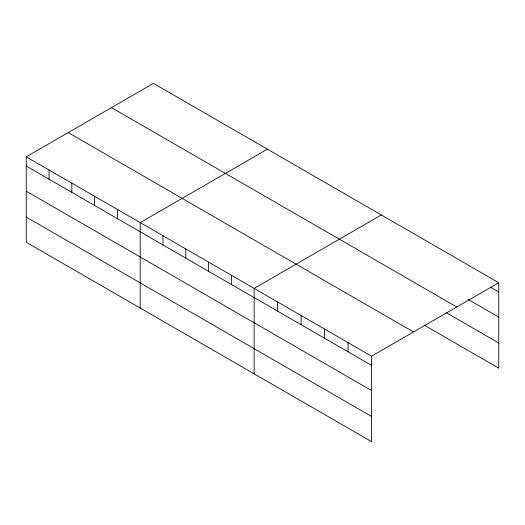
<?xml version="1.0" encoding="UTF-8"?>
<svg xmlns="http://www.w3.org/2000/svg" width="525" height="525" viewBox="0 0 525 525"><rect width="100%" height="100%" fill="white"/><g stroke="black" fill="none" stroke-linecap="round" stroke-linejoin="round"><path stroke-width="0.79" d="M26.25 156.831L371.542 356.186L371.542 441.61L26.25 242.255L26.25 156.831L153.458 83.39L498.75 282.745L498.75 368.169L424.167 325.106M267.402 149.179L140.195 222.62L140.195 308.044M381.347 214.961L254.146 288.402L254.146 373.833M371.542 356.186L498.75 282.745M490.462 287.149L498.75 291.933M468.366 299.545L498.75 317.093M111.477 107.625L456.77 306.981M446.263 312.71L498.75 343.009M68.23 132.595L413.523 331.951M26.25 166.018L371.542 365.374M26.25 191.179L371.542 390.534M26.25 217.101L371.542 416.45M348.068 342.628L348.068 351.816M324.588 329.07L324.588 338.264M301.107 315.518L301.107 324.706M277.627 301.96L277.627 311.148M231.354 275.244L231.354 284.438M208.563 262.087L208.563 271.281M185.778 248.935L185.778 258.123M162.986 235.777L162.986 244.965M117.41 209.462L117.41 218.649M94.618 196.304L94.618 205.492M71.827 183.146L71.827 192.334M49.042 169.988L49.042 179.176"/></g></svg>
